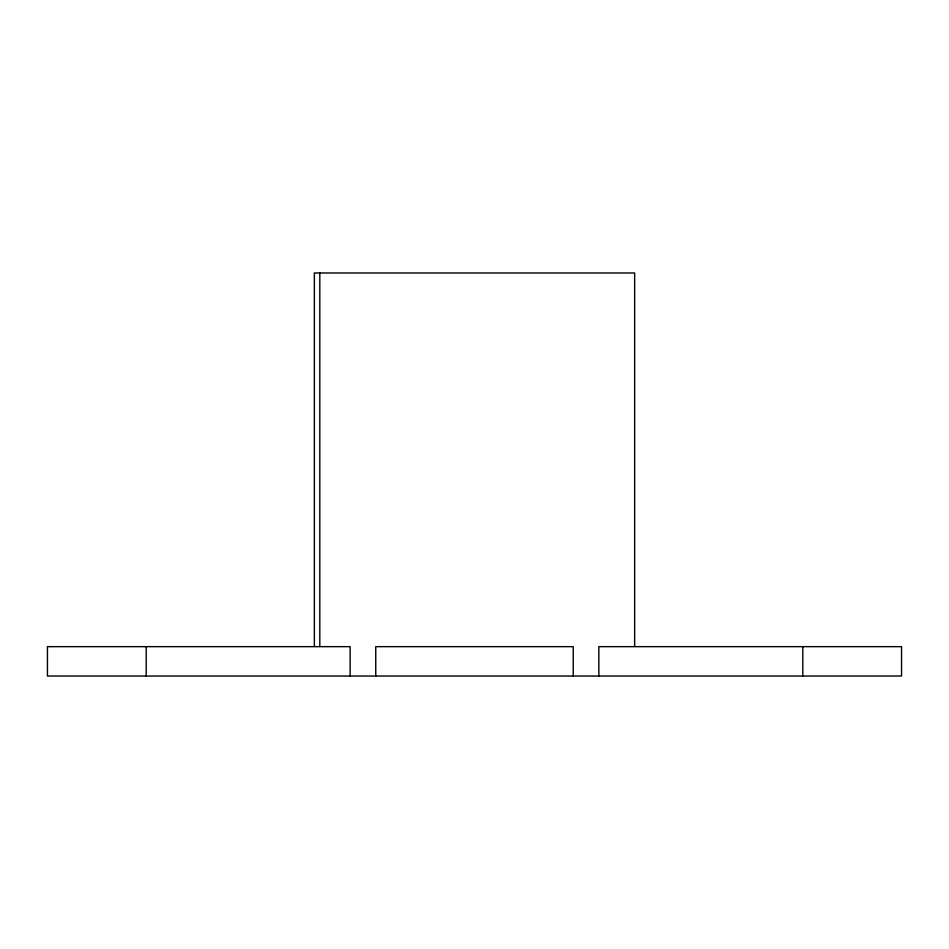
<?xml version="1.0" encoding="UTF-8"?>
<svg xmlns="http://www.w3.org/2000/svg" width="949" height="949" viewBox="0 0 949 949"><rect width="100%" height="100%" fill="white"/><g stroke="black" fill="none" stroke-linecap="round" stroke-linejoin="round"><path stroke-width="1.42" d="M802.795 646.66L802.795 676.02M634.644 646.376L634.644 272.98L314.356 272.98L314.356 646.376M598.855 676.02L598.855 646.66L901.55 646.66L901.55 676.02L47.45 676.02L47.45 646.66L350.145 646.66L350.145 676.02M573.255 676.02L573.255 646.66L375.745 646.66L375.745 676.02M319.813 272.98L319.813 646.376M146.205 646.66L146.205 676.02"/></g></svg>
